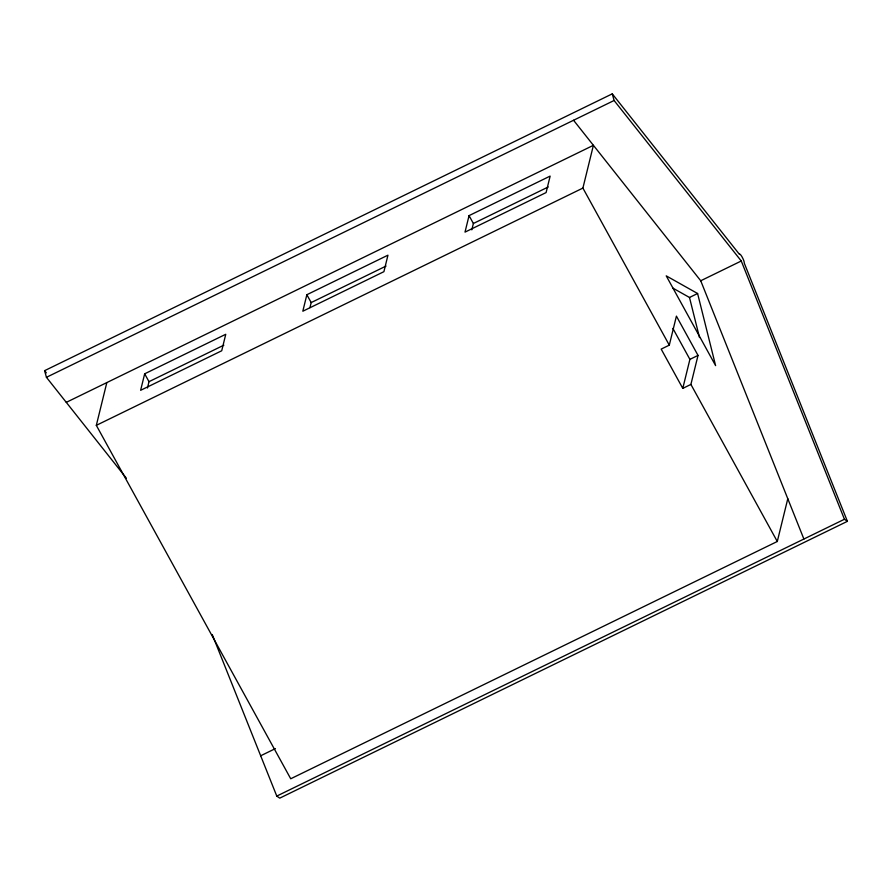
<?xml version="1.0" encoding="UTF-8"?>
<svg xmlns="http://www.w3.org/2000/svg" width="892" height="892" viewBox="0 0 892 892"><rect width="100%" height="100%" fill="white"/><g stroke="black" fill="none" stroke-linecap="round" stroke-linejoin="round"><path stroke-width="1.34" d="M787.792 498.728L777.289 541.489L290.725 778.772L96.325 425.35L106.828 382.59M144.671 373.815L140.624 390.317L221.718 350.768L225.765 334.277L144.671 373.815L148.997 381.676L147.436 388.02M306.859 294.728L302.812 311.23L383.906 271.681L387.953 255.179L306.859 294.728L311.185 302.578L309.937 307.651M469.058 215.63L465 232.132L546.094 192.583L550.152 176.092L469.058 215.63L473.373 223.491L471.812 229.835M669.29 345.148L676.415 316.136L698.023 355.406L690.899 384.419L682.781 388.377L661.184 349.107L669.29 345.148L582.9 188.078L593.403 145.318L66.276 402.359M682.781 388.377L689.906 359.365L672.891 328.423M126.385 478.223L46.44 377.316L44.6 370.671L612.269 93.85L739.446 254.354A5.107 1.037 64 0 1 742.211 257.186A5.107 1.037 64 0 1 744.24 263.073L847.4 521.329L279.731 798.15L276.776 796.077L212.251 634.547M46.44 377.316L614.097 100.495L741.274 260.999L844.445 519.255L847.4 521.329M148.997 381.676L223.847 345.171M311.185 302.578L386.035 266.072M473.373 223.491L548.234 186.985M96.325 425.35L582.9 188.078M573.556 120.264L700.733 280.768L741.274 260.999M672.59 287.96L689.494 297.471L697.6 293.513L715.607 365.631L666.224 275.851L697.6 293.513M689.906 359.365L698.023 355.406M260.676 755.78L275.416 748.589M276.776 796.077L844.445 519.255M44.6 370.671L46.328 372.856M690.899 384.419L777.289 541.489M700.733 280.768L803.893 539.036M612.269 93.85L614.097 100.495M689.494 297.471L699.495 337.533"/></g></svg>
